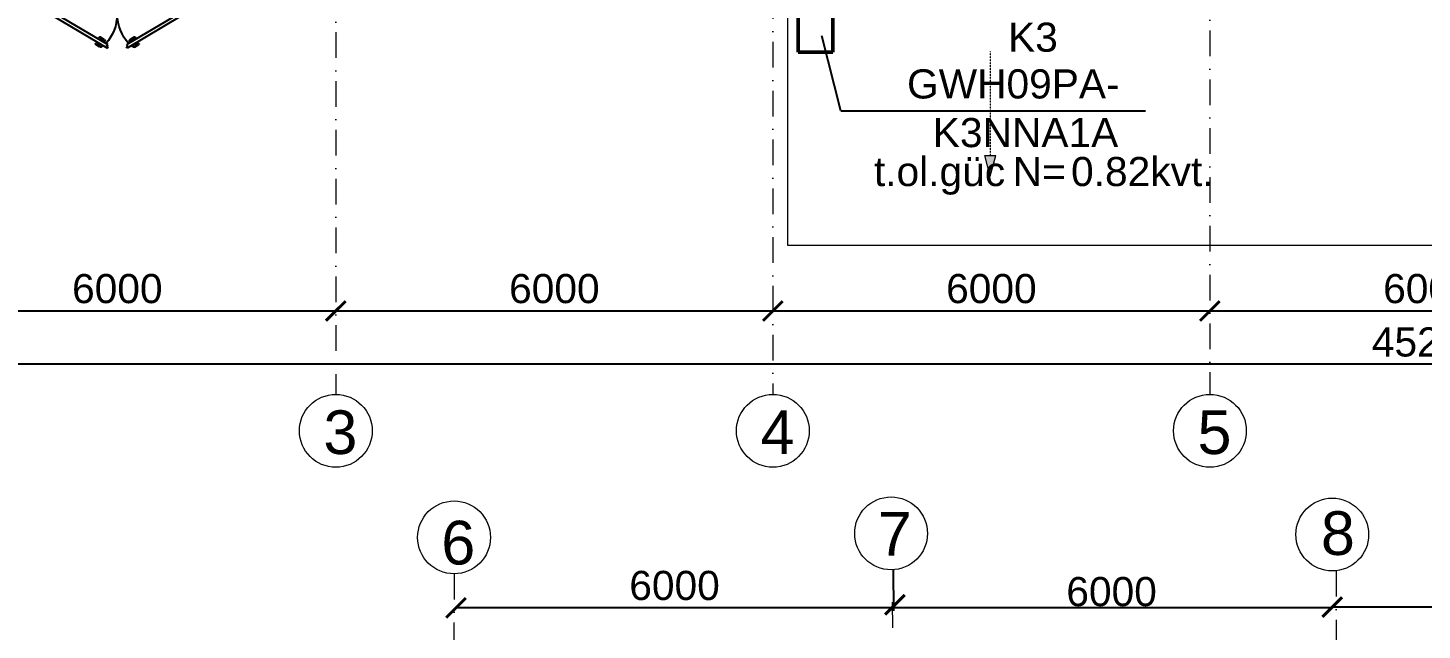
# Model space of a CAD drawing. Header units: millimetres. Extents: x 895788 to 1136524, y -21936 to 400945.
# Drawn here: x 1030043 to 1049184, y 142130 to 150401 of the extents above; entities that cross this region are included whole.
import ezdxf

# ---------------------------------------------------------------- set-up
doc = ezdxf.new("R2010")
doc.units = ezdxf.units.MM
doc.linetypes.add('( Hidden )', pattern=[0.275, 0.15, -0.125])
doc.linetypes.add('Штрихпунктирная', pattern=[670.277762, 352.777767, -176.388884, 0, -141.111112])
doc.layers.add('Arakesmelerin x_tti', color=7, linetype='Continuous')
for name, color, linetype, lineweight in [('Arakesmelerin x_tti_Ном._пера__1', 7, 'Continuous', 15), ('Layer2_Pen_No__1', 7, 'Continuous', 15), ('ДВЕРИ', 7, 'Continuous', 5), ('оси_Ном._пера__1', 7, 'Continuous', 15), ('перегородка_Ном._пера__7_Ном._пера__7', 7, 'Continuous', 60)]:
    doc.layers.add(name, color=color, linetype=linetype, lineweight=lineweight)
doc.styles.get("Standard").update_dxf_attribs({"font": 'arial.ttf', "height": 400})
doc.styles.add('СГЕНЕРИР_СТИЛЬ_1', font='arial.ttf')
doc.dimstyles.new('razmeri a-g', dxfattribs={"dimtxt": 400, "dimasz": 270, "dimexe": 1.25, "dimexo": 0.625, "dimgap": 100, "dimtad": 1, "dimdec": 0, "dimtxsty": 'Standard', "dimblk": 'ARCHTICK', "dimcen": 2.5, "dimadec": 0, "dimazin": 0, "dimtfac": 1, "dimtdec": 0, "dimtmove": 0, "dimatfit": 3, "dimfxl": 1, "dimarcsym": 0})

# ---------------------------------------------------------------- blocks, each defined once
blk = doc.blocks.new('Линия_326', base_point=(1903276, -1670817))
at = {"layer": 'Arakesmelerin x_tti', "linetype": 'Continuous', "lineweight": 0, "true_color": 0x000000}
blk.add_hatch(color=18, dxfattribs=at).paths.add_polyline_path([(1903276, -1674188), (1903426, -1673628), (1903126, -1673628)])
at = {"layer": 'Arakesmelerin x_tti_Ном._пера__1', "linetype": '( Hidden )'}
blk.add_line((1903276, -1670817), (1903276, -1673628), dxfattribs=at)
at = {"layer": 'Arakesmelerin x_tti_Ном._пера__1', "linetype": 'Continuous'}
for p, q in [((1903276, -1674188), (1903126, -1673628)), ((1903126, -1673628), (1903426, -1673628)), ((1903276, -1674188), (1903426, -1673628))]:
    blk.add_line(p, q, dxfattribs=at)
blk = doc.blocks.new('_ArchTick')
at = {"color": 0, "linetype": 'ByBlock', "const_width": 0.15}
blk.add_lwpolyline([(-0.5, -0.5), (0.5, 0.5)], dxfattribs=at)
blk = doc.blocks.new('*D100')
at = {"color": 0, "lineweight": -2, "transparency": 16777216}
for p, q in [((1026671, 145889), (1026671, 145779)), ((1071871, 145889), (1071871, 145779)), ((1071871, 145781), (1026671, 145781))]:
    blk.add_line(p, q, dxfattribs=at)
at = {"layer": 'Defpoints', "color": 0, "transparency": 16777216}
for p in [(1026671, 145890), (1071871, 145890), (1026671, 145781)]:
    blk.add_point(p, dxfattribs=at)
at = {"color": 0, "lineweight": -2, "transparency": 16777216, "xscale": 270, "yscale": 270, "zscale": 270, "rotation": 180}
blk.add_blockref('_ArchTick', (1026671, 145781), dxfattribs=at)
at = {"color": 0, "lineweight": -2, "transparency": 16777216, "xscale": 270, "yscale": 270, "zscale": 270}
blk.add_blockref('_ArchTick', (1071871, 145781), dxfattribs=at)
at = {"color": 0, "transparency": 16777216, "insert": (1049271, 146085), "char_height": 400, "attachment_point": 5}
blk.add_mtext('45200', dxfattribs=at)
blk = doc.blocks.new('*D102')
at = {"color": 0, "lineweight": -2, "transparency": 16777216}
for p, q in [((1028271, 147903), (1028271, 146512)), ((1028271, 146514), (1034271, 146514)), ((1034271, 146513), (1034271, 146512))]:
    blk.add_line(p, q, dxfattribs=at)
at = {"layer": 'Defpoints', "color": 0, "transparency": 16777216}
for p in [(1028271, 147903), (1034271, 146514), (1034271, 146514)]:
    blk.add_point(p, dxfattribs=at)
at = {"color": 0, "lineweight": -2, "transparency": 16777216, "xscale": 270, "yscale": 270, "zscale": 270, "rotation": 180}
blk.add_blockref('_ArchTick', (1028271, 146514), dxfattribs=at)
at = {"color": 0, "lineweight": -2, "transparency": 16777216, "xscale": 270, "yscale": 270, "zscale": 270}
blk.add_blockref('_ArchTick', (1034271, 146514), dxfattribs=at)
at = {"color": 0, "transparency": 16777216, "insert": (1031271, 146818), "char_height": 400, "attachment_point": 5}
blk.add_mtext('6000', dxfattribs=at)
blk = doc.blocks.new('*D103')
at = {"color": 0, "lineweight": -2, "transparency": 16777216}
for p, q in [((1034271, 146514), (1034271, 146515)), ((1034271, 146514), (1040271, 146514)), ((1040271, 146514), (1040271, 146515))]:
    blk.add_line(p, q, dxfattribs=at)
at = {"layer": 'Defpoints', "color": 0, "transparency": 16777216}
for p in [(1034271, 146514), (1040271, 146514), (1040271, 146514)]:
    blk.add_point(p, dxfattribs=at)
at = {"color": 0, "lineweight": -2, "transparency": 16777216, "xscale": 270, "yscale": 270, "zscale": 270, "rotation": 180}
blk.add_blockref('_ArchTick', (1034271, 146514), dxfattribs=at)
at = {"color": 0, "lineweight": -2, "transparency": 16777216, "xscale": 270, "yscale": 270, "zscale": 270}
blk.add_blockref('_ArchTick', (1040271, 146514), dxfattribs=at)
at = {"color": 0, "transparency": 16777216, "insert": (1037271, 146818), "char_height": 400, "attachment_point": 5}
blk.add_mtext('6000', dxfattribs=at)
blk = doc.blocks.new('*D104')
at = {"color": 0, "lineweight": -2, "transparency": 16777216}
for p, q in [((1040271, 146514), (1040271, 146515)), ((1040271, 146514), (1046271, 146514)), ((1046271, 146514), (1046271, 146515))]:
    blk.add_line(p, q, dxfattribs=at)
at = {"layer": 'Defpoints', "color": 0, "transparency": 16777216}
for p in [(1040271, 146514), (1046271, 146514), (1046271, 146514)]:
    blk.add_point(p, dxfattribs=at)
at = {"color": 0, "lineweight": -2, "transparency": 16777216, "xscale": 270, "yscale": 270, "zscale": 270, "rotation": 180}
blk.add_blockref('_ArchTick', (1040271, 146514), dxfattribs=at)
at = {"color": 0, "lineweight": -2, "transparency": 16777216, "xscale": 270, "yscale": 270, "zscale": 270}
blk.add_blockref('_ArchTick', (1046271, 146514), dxfattribs=at)
at = {"color": 0, "transparency": 16777216, "insert": (1043271, 146818), "char_height": 400, "attachment_point": 5}
blk.add_mtext('6000', dxfattribs=at)
blk = doc.blocks.new('*D105')
at = {"color": 0, "lineweight": -2, "transparency": 16777216}
for p, q in [((1046271, 146514), (1046271, 146515)), ((1046271, 146514), (1052271, 146514)), ((1052271, 146514), (1052271, 146515))]:
    blk.add_line(p, q, dxfattribs=at)
at = {"layer": 'Defpoints', "color": 0, "transparency": 16777216}
for p in [(1046271, 146514), (1052271, 146514), (1052271, 146514)]:
    blk.add_point(p, dxfattribs=at)
at = {"color": 0, "lineweight": -2, "transparency": 16777216, "xscale": 270, "yscale": 270, "zscale": 270, "rotation": 180}
blk.add_blockref('_ArchTick', (1046271, 146514), dxfattribs=at)
at = {"color": 0, "lineweight": -2, "transparency": 16777216, "xscale": 270, "yscale": 270, "zscale": 270}
blk.add_blockref('_ArchTick', (1052271, 146514), dxfattribs=at)
at = {"color": 0, "transparency": 16777216, "insert": (1049271, 146818), "char_height": 400, "attachment_point": 5}
blk.add_mtext('6000', dxfattribs=at)
blk = doc.blocks.new('DSA')
at = {"layer": 'ДВЕРИ', "color": 251, "lineweight": 25, "true_color": 0x636466}
for p, q in [((153780, 788017), (153820, 788017)), ((153812, 787928), (153812, 787965)), ((153812, 787965), (153820, 787965)), ((153820, 787965), (153820, 788016)), ((155388, 788017), (155348, 788017)), ((155348, 787965), (155348, 788016)), ((155356, 787965), (155348, 787965)), ((155356, 787928), (155356, 787965)), ((153780, 787928), (153812, 787928)), ((153780, 787928), (153812, 787928)), ((153804, 787910), (153811, 787922)), ((153804, 787910), (154462, 787520)), ((153811, 787922), (153818, 787918)), ((153818, 787918), (153832, 787941)), ((153832, 787941), (154468, 787562)), ((155336, 787941), (154700, 787562)), ((155364, 787910), (154706, 787520)), ((155350, 787918), (155336, 787941)), ((155357, 787922), (155350, 787918)), ((155388, 787928), (155356, 787928)), ((155388, 787928), (155356, 787928)), ((155364, 787910), (155357, 787922)), ((154366, 787654), (154365, 787652)), ((154367, 787641), (154409, 787616)), ((154428, 787627), (154377, 787657)), ((154740, 787627), (154791, 787657)), ((154801, 787641), (154760, 787616)), ((154802, 787654), (154804, 787652)), ((154318, 787574), (154320, 787576)), ((154372, 787532), (154321, 787563)), ((154331, 787579), (154372, 787555)), ((154365, 787571), (154368, 787575)), ((154415, 787542), (154365, 787571)), ((154383, 787557), (154384, 787560)), ((154388, 787610), (154391, 787615)), ((154391, 787615), (154441, 787585)), ((154401, 787550), (154394, 787538)), ((154411, 787605), (154410, 787603)), ((154418, 787546), (154415, 787542)), ((154426, 787594), (154433, 787605)), ((154441, 787585), (154438, 787580)), ((154456, 787542), (154468, 787562)), ((154470, 787534), (154456, 787542)), ((154462, 787520), (154470, 787534)), ((154698, 787534), (154712, 787542)), ((154706, 787520), (154698, 787534)), ((154712, 787542), (154700, 787562)), ((154777, 787615), (154727, 787585)), ((154727, 787585), (154730, 787580)), ((154742, 787594), (154735, 787605)), ((154750, 787546), (154753, 787542)), ((154753, 787542), (154803, 787571)), ((154757, 787605), (154758, 787603)), ((154767, 787550), (154775, 787538)), ((154780, 787610), (154777, 787615)), ((154785, 787557), (154784, 787560)), ((154837, 787579), (154796, 787555)), ((154797, 787532), (154847, 787563)), ((154803, 787571), (154800, 787575)), ((154850, 787574), (154848, 787576))]:
    blk.add_line(p, q, dxfattribs=at)
for centre, radius, start, end in [((154002, 787952), 583, 319.7101, 357.5846), ((155160, 787950), 576, 182.1815, 220.5237), ((154371, 787648), 7.98, 149.2867, 239.2867), ((154373, 787650), 7.98, 59.2867, 149.2867), ((154420, 787613), 16, 329.2867, 59.2867), ((154748, 787613), 16, 120.7133, 210.7133), ((154795, 787650), 7.98, 30.7133, 120.7133), ((154797, 787648), 7.98, 300.7133, 30.7133), ((154325, 787569), 7.98, 149.2867, 239.2867), ((154327, 787572), 7.98, 59.2867, 149.2867), ((154376, 787561), 7.98, 239.2867, 329.2867), ((154380, 787546), 16, 239.2867, 329.2867), ((154404, 787609), 7.98, 329.2867, 59.2867), ((154764, 787609), 7.98, 120.7133, 210.7133), ((154788, 787546), 16, 210.7133, 300.7133), ((154792, 787561), 7.98, 210.7133, 300.7133), ((154842, 787572), 7.98, 30.7133, 120.7133), ((154843, 787569), 7.98, 300.7133, 30.7133)]:
    blk.add_arc(centre, radius, start, end, dxfattribs=at)

msp = doc.modelspace()

# ---------------------------------------------------------------- linework, layer by layer
at = {"color": 163, "lineweight": 50}
for p, q in [((1040616.527, 150786.54), (1040616.527, 150069.429)), ((1041092.835, 150786.54), (1041092.835, 150069.429)), ((1041092.835, 150069.429), (1040616.527, 150069.429))]:
    msp.add_line(p, q, dxfattribs=at)
at = {"color": 7}
msp.add_line((1041205.104, 149259.966), (1040942.617, 150290.551), dxfattribs=at)
for p, q in [((1041205.104, 149259.966), (1045386.708, 149259.966)), ((1041922.719, 142959.539), (1041929.123, 142396.048)), ((1035921.011, 142437.689), (1035921.011, 142438.314)), ((1041920.972, 142437.064), (1035921.011, 142437.064)), ((1035921.011, 142436.439), (1035921.011, 142435.814)), ((1047920.972, 142437.064), (1041920.972, 142437.064)), ((1053949.904, 142446.11), (1047949.727, 142446.11)), ((1047920.972, 142353.335), (1047920.972, 142353.96)), ((1047920.972, 142353.335), (1047920.972, 142353.96))]:
    msp.add_line(p, q)
at = {"layer": 'Layer2_Pen_No__1', "color": 7, "linetype": 'Continuous', "lineweight": 15}
for p, q in [((1040470.745, 150814.973), (1040470.745, 147414.973)), ((1040470.745, 147414.973), (1064070.921, 147414.973))]:
    msp.add_line(p, q, dxfattribs=at)
at = {"layer": 'оси_Ном._пера__1', "linetype": 'Штрихпунктирная'}
for p, q in [((1035893.721, 142904.236), (1035884.374, 132054.514)), ((1048003.618, 142942.904), (1048013.451, 131777.411)), ((1041910.616, 142512.597), (1041983.566, 131742.773))]:
    msp.add_line(p, q, dxfattribs=at)
at = {"layer": 'оси_Ном._пера__1', "linetype": 'Штрихпунктирная', "flags": 128}
for points in [[(1034270.921, 187210.978), (1034270.921, 150751.414), (1034270.921, 145367.48)], [(1046270.921, 187234.154), (1046270.921, 146959.652), (1046270.921, 145367.466)], [(1040270.921, 187079.198), (1040270.921, 146959.652), (1040270.921, 145367.466)]]:
    msp.add_lwpolyline(points, dxfattribs=at)
at = {"layer": 'оси_Ном._пера__1', "linetype": 'Continuous'}
for centre in [(1034270.921, 144867.48), (1040270.921, 144867.48), (1046270.921, 144867.48), (1041894.063, 143458.717), (1047950.53, 143442.903), (1035894.152, 143404.236)]:
    msp.add_circle(centre, 500, dxfattribs=at)

# ---------------------------------------------------------------- block references
at = {"color": 1, "lineweight": 60, "xscale": -1.120587658792628, "yscale": 1.120587658792628, "zscale": 1.120587658792628}
msp.add_blockref('DSA', (1204495.946, -732361.952), dxfattribs=at)
at = {"xscale": 270, "yscale": 270, "zscale": 270}
for p in [(1041947.219, 142479.729), (1035921.011, 142437.064)]:
    msp.add_blockref('_ArchTick', p, dxfattribs=at)
at = {"xscale": 270, "yscale": 270, "zscale": 270, "rotation": 180}
for p in [(1035921.011, 142437.064), (1047949.727, 142446.11)]:
    msp.add_blockref('_ArchTick', p, dxfattribs=at)
at = {"layer": 'Arakesmelerin x_tti', "linetype": '( Hidden )', "xscale": 0.508488877087458, "yscale": 0.508488877087458, "zscale": 0.508488877087458}
msp.add_blockref('Линия_326', (1043255.803, 150077.925), dxfattribs=at)

# ---------------------------------------------------------------- texts
for s, p in [('K3', (1043499.572, 150073.07)), ('GWH09PA-', (1042112.997, 149431.294)), ('K3NNA1A', (1042466.612, 148762.99)), ('t.ol.güc ', (1041658.363, 148228.181)), ('N=', (1043563.797, 148228.181)), (' 0.', (1044209.513, 148228.181)), ('82', (1044830.795, 148228.181)), ('kvt.', (1045452.351, 148228.181))]:
    msp.add_text(s, height=400).set_placement(p)
at = {"char_height": 400, "attachment_point": 5}
for insert in [(1038920.992, 142741.293), (1044920.972, 142656.939)]:
    msp.add_mtext('6000', dxfattribs=dict(at, insert=insert))
at = {"layer": 'перегородка_Ном._пера__7_Ном._пера__7', "lineweight": 50, "style": 'СГЕНЕРИР_СТИЛЬ_1'}
for s, p in [('7', (1041711.034, 143152.726)), ('8', (1047795.14, 143162.401)), ('6', (1035719.219, 143031.881))]:
    msp.add_text(s, height=600, dxfattribs=at).set_placement(p)
at = {"layer": 'перегородка_Ном._пера__7_Ном._пера__7', "linetype": 'Continuous', "char_height": 600, "attachment_point": 1, "style": 'СГЕНЕРИР_СТИЛЬ_1'}
for s, insert in [('3', (1034100.683, 145148.382)), ('4', (1040100.683, 145148.382)), ('5', (1046100.683, 145148.382))]:
    msp.add_mtext(s, dxfattribs=dict(at, insert=insert))

# ---------------------------------------------------------------- dimensions: what is measured, and where the dimension line sits
for base, p1, p2, picture, middle in [((1034270.921, 146513.74), (1028270.921, 147903.423), (1034270.921, 146513.74), '*D102', (1031270.921, 146817.969)), ((1040270.921, 146513.74), (1034270.921, 146513.74), (1040270.921, 146513.74), '*D103', (1037270.921, 146817.969)), ((1046270.921, 146513.74), (1040270.921, 146513.74), (1046270.921, 146513.74), '*D104', (1043270.921, 146817.969)), ((1052271.084, 146513.74), (1046270.921, 146513.74), (1052271.084, 146513.74), '*D105', (1049271.002, 146817.969)), ((1026670.921, 145780.558), (1071871.292, 145889.702), (1026670.921, 145889.702), '*D100', (1049271.107, 146084.788))]:
    dim = msp.add_linear_dim(base=base, p1=p1, p2=p2, angle=180, dimstyle='razmeri a-g')
    dim.commit()
    dim.dimension.update_dxf_attribs({"geometry": picture, "text_midpoint": middle})

doc.saveas('drawing.dxf')
